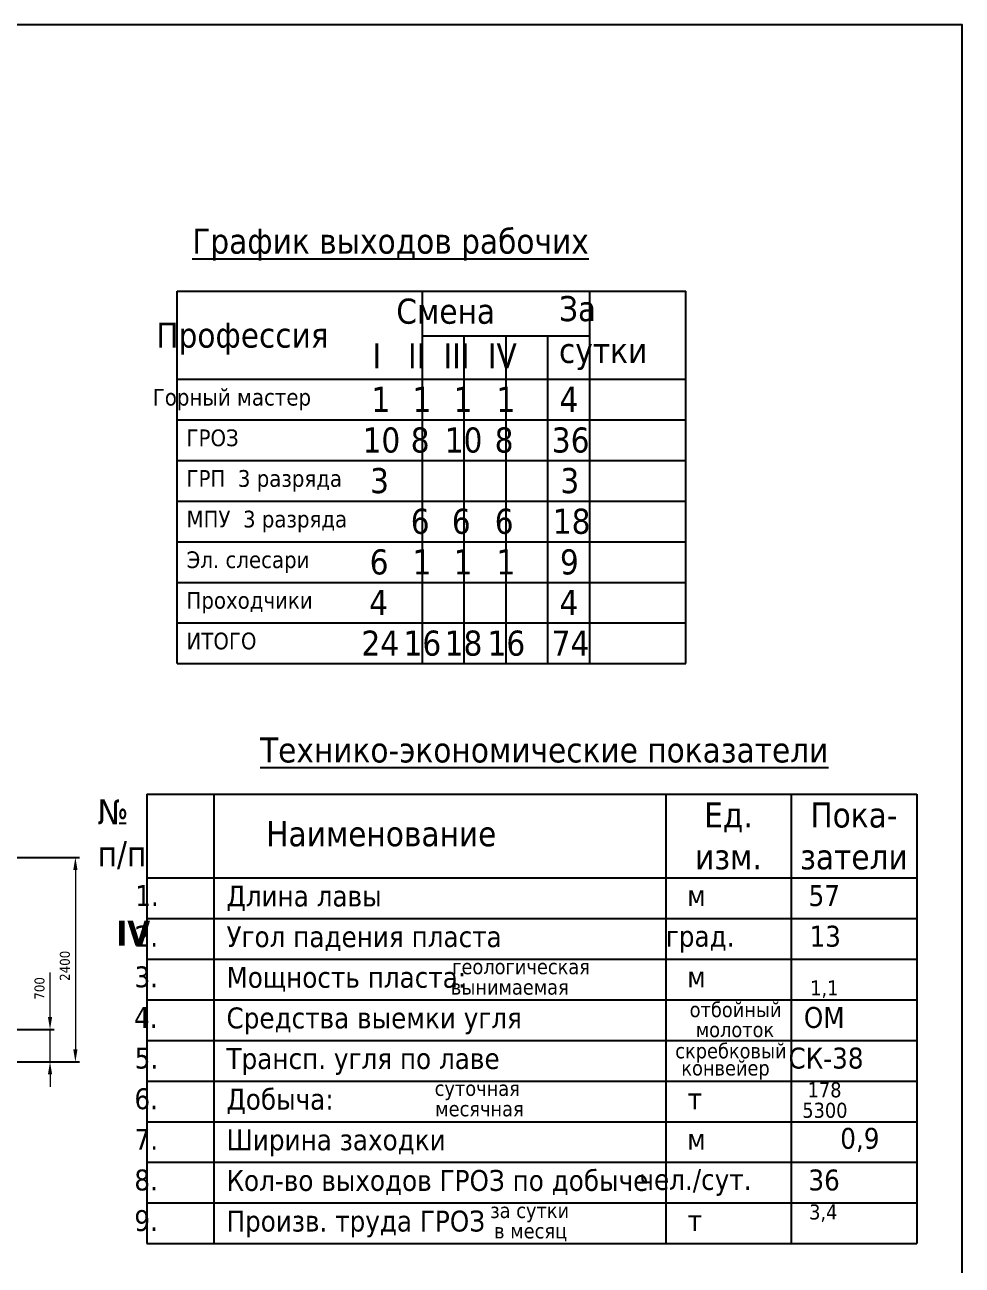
# Model space of a CAD drawing. Header units: millimetres. Extents: x 2161 to 3506, y -1213 to -250.
# Drawn here: x 2657.1 to 2769.1, y -413.2 to -264.8 of the extents above; entities that cross this region are included whole.
import ezdxf

# ---------------------------------------------------------------- set-up
doc = ezdxf.new("R2010")
doc.units = ezdxf.units.MM
doc.styles.get("Standard").update_dxf_attribs({"font": 'txt.shx'})
doc.styles.add('стиль', font='TAHOMA.TTF')
doc.dimstyles.new('Копия DIN', dxfattribs={"dimtxt": 2, "dimasz": 2.5, "dimexe": 0.5, "dimexo": 0.625, "dimtad": 0, "dimdec": 0, "dimlfac": 100, "dimzin": 4, "dimdsep": 46, "dimtxsty": 'стиль', "dimcen": 2.5, "dimclre": 256, "dimclrt": 256, "dimadec": 0, "dimazin": 2, "dimtfac": 1, "dimtdec": 0, "dimtmove": 0, "dimatfit": 3, "dimfxl": 0, "dimtvp": 1, "dimtolj": 1, "dimtzin": 0, "dimlwd": 0, "dimarcsym": 0})

# ---------------------------------------------------------------- blocks, each defined once
blk = doc.blocks.new('*D459')
at = {"lineweight": -2}
for p, q in [((2616.68, -364.4), (2663.63, -364.4)), ((2654.48, -388.85), (2663.63, -388.85))]:
    blk.add_line(p, q, dxfattribs=at)
at = {"color": 0, "lineweight": 0}
blk.add_line((2663.13, -365.9), (2663.13, -387.35), dxfattribs=at)
at = {"color": 0, "lineweight": -2}
for points in [[(2662.88, -365.9), (2663.38, -365.9), (2663.13, -364.4)], [(2662.88, -387.35), (2663.38, -387.35), (2663.13, -388.85)]]:
    blk.add_solid(points, dxfattribs=at)
at = {"layer": 'Defpoints', "color": 0, "lineweight": -2}
for p in [(2616.05, -364.4), (2653.85, -388.85), (2663.13, -388.85)]:
    blk.add_point(p, dxfattribs=at)
at = {"lineweight": 0, "insert": (2661.88, -377.36), "char_height": 1.2, "attachment_point": 5, "rotation": 90, "style": 'стиль'}
blk.add_mtext('\\A1;2400', dxfattribs=at)
blk = doc.blocks.new('*D501')
at = {"color": 0, "linetype": 'ByBlock', "lineweight": 0}
for p, q in [((2660.1, -383.46), (2660.1, -378.15)), ((2660.1, -388.85), (2660.1, -384.96)), ((2660.1, -390.35), (2660.1, -391.85))]:
    blk.add_line(p, q, dxfattribs=at)
at = {"linetype": 'ByBlock', "lineweight": -2}
for p, q in [((2645.03, -384.96), (2660.6, -384.96)), ((2654.48, -388.85), (2660.6, -388.85))]:
    blk.add_line(p, q, dxfattribs=at)
at = {"color": 0, "linetype": 'ByBlock', "lineweight": -2}
for points in [[(2659.85, -383.46), (2660.35, -383.46), (2660.1, -384.96)], [(2659.85, -390.35), (2660.35, -390.35), (2660.1, -388.85)]]:
    blk.add_solid(points, dxfattribs=at)
at = {"layer": 'Defpoints', "color": 0, "linetype": 'ByBlock', "lineweight": -2}
for p in [(2644.4, -384.96), (2660.1, -384.96), (2653.85, -388.85)]:
    blk.add_point(p, dxfattribs=at)
at = {"linetype": 'ByBlock', "lineweight": -2, "insert": (2658.85, -380.06), "char_height": 1.2, "attachment_point": 5, "rotation": 90, "style": 'стиль'}
blk.add_mtext('\\A1;700', dxfattribs=at)

msp = doc.modelspace()

# ---------------------------------------------------------------- linework, layer by layer
at = {"lineweight": 18}
msp.add_line((2769.102, -684.836), (2769.102, -274.836), dxfattribs=at)
at = {"color": 7}
for p, q in [((2675.312, -296.688), (2736.09, -296.688)), ((2675.312, -337.274), (2675.312, -296.688)), ((2704.591, -337.217), (2704.591, -296.688)), ((2724.591, -337.217), (2724.591, -296.688)), ((2736.09, -337.217), (2736.09, -296.688)), ((2704.591, -302.026), (2724.591, -302.026)), ((2709.591, -337.28), (2709.591, -302.026)), ((2714.591, -337.217), (2714.591, -302.026)), ((2719.591, -337.262), (2719.591, -302.026)), ((2675.312, -307.217), (2736.09, -307.217)), ((2675.312, -312.075), (2736.09, -312.075)), ((2675.312, -316.933), (2736.09, -316.933)), ((2675.312, -321.792), (2736.09, -321.792)), ((2675.312, -326.65), (2736.09, -326.65)), ((2675.312, -331.508), (2736.09, -331.508)), ((2675.312, -336.366), (2736.09, -336.366)), ((2675.312, -341.224), (2675.312, -337.274)), ((2704.591, -341.224), (2704.591, -337.274)), ((2709.591, -341.224), (2709.591, -337.274)), ((2714.591, -341.224), (2714.591, -337.274)), ((2719.591, -341.224), (2719.591, -337.274)), ((2724.591, -341.224), (2724.591, -337.274)), ((2736.09, -341.224), (2736.09, -337.274)), ((2675.312, -341.224), (2736.09, -341.224)), ((2671.671, -356.847), (2763.671, -356.847)), ((2671.671, -356.847), (2671.671, -410.571)), ((2679.671, -356.847), (2679.671, -410.571)), ((2733.671, -356.847), (2733.671, -410.571)), ((2748.671, -356.847), (2748.671, -410.571)), ((2763.671, -356.847), (2763.671, -410.571)), ((2671.671, -366.847), (2763.671, -366.847)), ((2671.671, -371.705), (2763.671, -371.705)), ((2671.671, -376.563), (2763.671, -376.563)), ((2671.671, -381.421), (2763.671, -381.421)), ((2671.671, -386.28), (2763.671, -386.28)), ((2671.671, -391.138), (2763.671, -391.138)), ((2671.671, -395.996), (2763.671, -395.996)), ((2671.671, -400.854), (2763.671, -400.854)), ((2671.671, -405.712), (2763.671, -405.712)), ((2671.671, -410.571), (2763.671, -410.571)), ((2671.671, -410.571), (2763.671, -410.571))]:
    msp.add_line(p, q, dxfattribs=at)
at = {"linetype": 'ByBlock', "lineweight": -2}
msp.add_lwpolyline([(2175.102, -684.836), (2769.102, -684.836), (2769.102, -264.836), (2175.102, -264.836)], close=True, dxfattribs=at)

# ---------------------------------------------------------------- texts
at = {"color": 7, "linetype": 'ByBlock', "lineweight": 0, "style": 'стиль'}
for s, p in [('отбойный', (2736.538, -383.499)), ('молоток', (2737.263, -385.889)), ('скребковый', (2734.812, -388.425)), ('конвейер', (2735.536, -390.476))]:
    msp.add_text(s, height=1.8, dxfattribs=at).set_placement(p)
at = {"color": 7, "style": 'стиль'}
for s, insert, char_height, width, attachment_point in [('\\A1;{\\W7.5603;\\L    \\W1;График выходов рабочих}', (2643.085, -289.201), 3, 125.89643, 1), ('\\A1;{\\W8.8807;     }Смена', (2651.527, -297.578), 3, 125.89643, 1), ('\\A1;{\\W9.4499;     }За \\P{\\W9.4499;     }сутки\\P{\\W9.7635;     }', (2667.772, -297.272), 3, 125.89643, 1), ('\\A1;{\\W8.1856;     }Профессия', (2626.757, -300.438), 3, 125.89643, 1), ('\\A1;{\\W9.6732;     }I', (2644.226, -302.933), 3, 125.89643, 1), ('\\A1;{\\W9.5538;     }II', (2649.136, -302.933), 3, 125.89643, 1), ('\\A1;{\\W9.4345;     }III', (2654.046, -302.933), 3, 125.89643, 1), ('\\A1;{\\W9.4665;     }IV', (2659.17, -302.933), 3, 125.89643, 1), ('{\\W8.8138;    }Горный мастер', (2645.936, -308.366), 2, 79.3281, 1), ('\\A1;{\\W9.6501;     }1', (2644.226, -308.124), 3, 125.89643, 1), ('\\A1;{\\W9.6501;     }1', (2649.136, -308.124), 3, 125.89643, 1), ('\\A1;{\\W9.6501;     }1', (2654.046, -308.124), 3, 125.89643, 1), ('\\A1;{\\W9.6501;     }1', (2659.17, -308.124), 3, 125.89643, 1), ('\\A1;{\\W9.6031;     }4', (2666.966, -308.124), 3, 125.89643, 1), ('\\A1;{\\W9.4624;     }10', (2644.226, -312.982), 3, 125.89643, 1), ('\\A1;{\\W9.612;     }8', (2649.136, -312.982), 3, 125.89643, 1), ('\\A1;{\\W9.4624;     }10', (2654.046, -312.982), 3, 125.89643, 1), ('\\A1;{\\W9.612;     }8', (2659.17, -312.982), 3, 125.89643, 1), ('\\A1;{\\W9.4398;     }36', (2666.966, -312.982), 3, 125.89643, 1), ('ГРОЗ', (2676.413, -313.224), 2, 79.3281, 1), ('ГРП  3 разряда', (2676.413, -318.083), 2, 79.3281, 1), ('\\A1;{\\W9.6221;     }3', (2644.226, -317.84), 3, 125.89643, 1), ('\\A1;{\\W9.6221;     }3', (2666.966, -317.84), 3, 125.89643, 1), ('МПУ  3 разряда', (2676.413, -322.941), 2, 79.3281, 1), ('\\A1;{\\W9.6126;     }6', (2649.136, -322.698), 3, 125.89643, 1), ('\\A1;{\\W9.6126;     }6', (2654.046, -322.698), 3, 125.89643, 1), ('\\A1;{\\W9.6126;     }6', (2659.17, -322.698), 3, 125.89643, 1), ('\\A1;{\\W9.461;     }18', (2666.966, -322.698), 3, 125.89643, 1), ('Эл. слесари', (2676.413, -327.799), 2, 79.3281, 1), ('\\A1;{\\W9.6126;     }6', (2644.226, -327.557), 3, 125.89643, 1), ('\\A1;{\\W9.6501;     }1', (2649.136, -327.557), 3, 125.89643, 1), ('\\A1;{\\W9.6501;     }1', (2654.046, -327.557), 3, 125.89643, 1), ('\\A1;{\\W9.6501;     }1', (2659.17, -327.557), 3, 125.89643, 1), ('\\A1;{\\W9.6126;     }9', (2666.966, -327.557), 3, 125.89643, 1), ('Проходчики', (2676.413, -332.657), 2, 79.3281, 1), ('\\A1;{\\W9.6031;     }4', (2644.226, -332.415), 3, 125.89643, 1), ('\\A1;{\\W9.6031;     }4', (2666.966, -332.415), 3, 125.89643, 1), ('ИТОГО', (2676.413, -337.515), 2, 79.3281, 1), ('\\A1;{\\W9.4392;     }24', (2644.226, -337.273), 3, 125.89643, 1), ('\\A1;{\\W9.4599;     }16', (2649.136, -337.273), 3, 125.89643, 1), ('\\A1;{\\W9.461;     }18', (2654.046, -337.273), 3, 125.89643, 1), ('\\A1;{\\W9.4599;     }16', (2659.17, -337.273), 3, 125.89643, 1), ('\\A1;{\\W9.4376;     }74', (2666.966, -337.273), 3, 125.89643, 1), ('\\A1;{\\W7.4132;\\L   \\W1;Технико-экономические показатели}', (2660.18, -350.042), 3, 125.89643, 1), ('\\A1;{\\W9.4431;     }№ \\P{\\W9.4431;     }п/п\\P{\\W9.7635;     }', (2612.668, -357.448), 3, 125.89643, 1), ('\\A1;{\\W9.5497;    }Наименование', (2642.962, -360.062), 3, 125.89643, 1), ('{\\W8.9701;    }1.', (2636.651, -367.71), 2.5, 79.3281, 1), ('Длина лавы', (2681.188, -367.765), 2.5, 79.3281, 1), ('{\\W8.83;    }57', (2717.637, -367.71), 2.5, 79.3281, 1), ('{\\W9.0257;    }м', (2702.379, -367.71), 2.5, 79.3281, 1), ('{\\fTahoma|b1|i0|c204|p34;IV}', (2672.071, -371.967), 3, 79.3281, 3), ('{\\W8.9472;    }2.', (2636.651, -372.569), 2.5, 79.3281, 1), ('Угол падения пласта', (2681.188, -372.624), 2.5, 79.3281, 1), ('{\\W8.3506;    }град.', (2702.379, -372.569), 2.5, 79.3281, 1), ('{\\W8.8582;    }13', (2717.637, -372.569), 2.5, 79.3281, 1), ('{\\W8.9449;    }3.', (2636.651, -377.427), 2.5, 79.3281, 1), ('Мощность пласта:', (2681.188, -377.482), 2.5, 79.3281, 1), ('{\\W8.1703;     }геологическая', (2680.581, -376.563), 1.8, 79.3281, 1), ('{\\W9.0257;    }м', (2702.379, -377.427), 2.5, 79.3281, 1), ('{\\W8.4639;     }вынимаемая', (2679.436, -379.006), 1.8, 79.3281, 1), ('{\\W9.8684;     }1,1', (2717.637, -379.106), 1.8, 79.3281, 1), ('{\\W8.9338;    }4.', (2636.651, -382.285), 2.5, 79.3281, 1), ('Средства выемки угля', (2681.188, -382.34), 2.5, 79.3281, 1), ('{\\W8.6793;    }ОМ', (2717.637, -382.285), 2.5, 79.3281, 1), ('{\\W8.1886;    }СК-38', (2717.637, -387.143), 2.5, 79.3281, 1), ('{\\W8.9502;    }5.', (2636.651, -387.143), 2.5, 79.3281, 1), ('Трансп. угля по лаве', (2681.188, -387.198), 2.5, 79.3281, 1), ('{\\W8.963;     }суточная', (2675.814, -391.114), 1.8, 79.3281, 1), ('{\\W9.7762;     }178', (2717.637, -391.288), 1.8, 79.3281, 1), ('{\\W8.9425;    }6.', (2636.651, -392.001), 2.5, 79.3281, 1), ('Добыча:', (2681.188, -392.056), 2.5, 79.3281, 1), ('{\\W9.0429;    }т', (2702.379, -392.001), 2.5, 79.3281, 1), ('{\\W8.9158;     }месячная', (2676.037, -393.556), 1.8, 79.3281, 1), ('{\\W9.587;     }5300', (2717.637, -393.731), 1.8, 79.3281, 1), ('{\\W8.9453;    }7.', (2636.651, -396.86), 2.5, 79.3281, 1), ('Ширина заходки', (2681.188, -396.915), 2.5, 79.3281, 1), ('{\\W9.0257;    }м', (2702.379, -396.86), 2.5, 79.3281, 1), ('0,9', (2754.531, -396.741), 2.5, 79.3281, 1), ('{\\W8.9404;    }8.', (2636.651, -401.718), 2.5, 79.3281, 1), ('Кол-во выходов ГРОЗ по добыче', (2681.188, -401.773), 2.5, 79.3281, 1), ('{\\W7.6687;    }чел./сут.', (2701.775, -401.657), 2.5, 79.3281, 1), ('{\\W8.8234;    }36', (2717.637, -401.718), 2.5, 79.3281, 1), ('{\\W9.0692;     }за сутки', (2682.094, -405.718), 1.8, 79.3281, 1), ('{\\W9.8303;     }3,4', (2717.637, -405.893), 1.8, 79.3281, 1), ('{\\W8.939;    }9.', (2636.651, -406.576), 2.5, 79.3281, 1), ('Произв. труда ГРОЗ', (2681.188, -406.631), 2.5, 79.3281, 1), ('{\\W9.0429;    }т', (2702.379, -406.576), 2.5, 79.3281, 1), ('{\\W9.1422;     }в месяц', (2682.317, -408.161), 1.8, 79.3281, 1)]:
    msp.add_mtext(s, dxfattribs=dict(at, insert=insert, char_height=char_height, width=width, attachment_point=attachment_point))
at = {"color": 7, "char_height": 3, "width": 15, "attachment_point": 5}
for s, insert in [('{\\fTahoma|b0|i0|c204|p34;Ед.\\Pизм.}', (2741.171, -361.847)), ('{\\fTahoma|b0|i0|c204|p34;Пока-\\Pзатели}', (2756.171, -361.847))]:
    msp.add_mtext(s, dxfattribs=dict(at, insert=insert))

# ---------------------------------------------------------------- dimensions: what is measured, and where the dimension line sits
at = {"color": 7, "lineweight": 0}
dim = msp.add_linear_dim(base=(2663.127, -388.852), p1=(2616.054, -364.405), p2=(2653.851, -388.852), angle=90, text='2400', dimstyle='Копия DIN', override={"dimtxt": 1.2, "dimasz": 1.5}, dxfattribs=at)
dim.commit()
dim.dimension.update_dxf_attribs({"geometry": '*D459', "text_midpoint": (2663.127, -377.358), "dimtype": 160})
at = {"linetype": 'ByBlock', "lineweight": -2}
dim = msp.add_linear_dim(base=(2660.097, -384.96), p1=(2653.851, -388.852), p2=(2644.401, -384.96), angle=90, text='700', dimstyle='Копия DIN', override={"dimtxt": 1.2, "dimasz": 1.5}, dxfattribs=at)
dim.commit()
dim.dimension.update_dxf_attribs({"geometry": '*D501', "text_midpoint": (2660.097, -380.056), "dimtype": 160})

doc.saveas('drawing.dxf')
